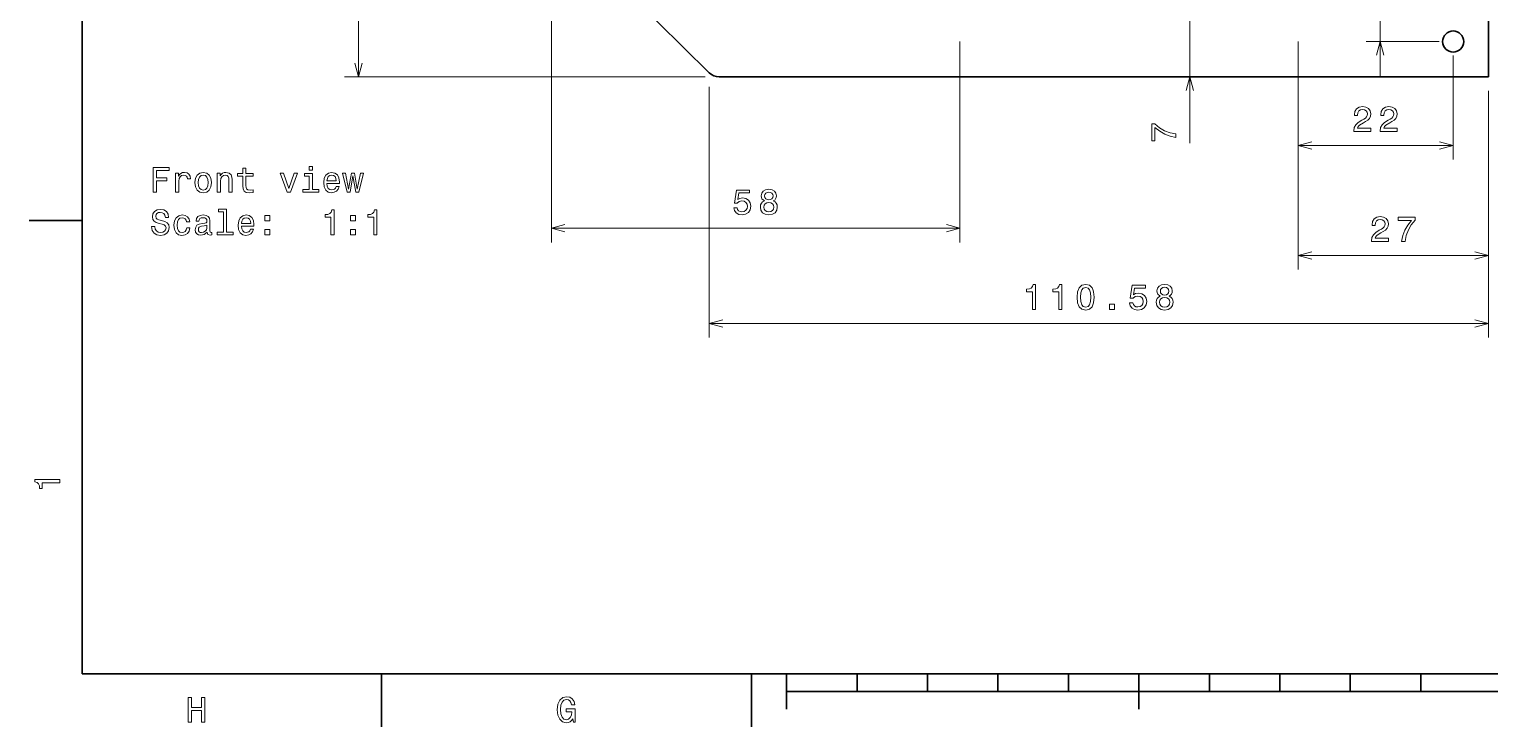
# Model space of a CAD drawing. Extents: x 0 to 420, y 0 to 297.
# Drawn here: x 2.5 to 209.8, y 2.5 to 101.5 of the extents above; entities that cross this region are included whole.
import ezdxf

# ---------------------------------------------------------------- set-up
doc = ezdxf.new("R2010")
doc.units = 0

msp = doc.modelspace()

# ---------------------------------------------------------------- linework, layer by layer
at = {"color": 7, "lineweight": 35}
for p, q in [((10, 287), (10, 10)), ((209.610153, 174.702789), (209.610153, 94.702782)), ((57.606003, 136.115326), (99.026138, 95.278572)), ((100.430283, 94.702782), (209.610153, 94.702782)), ((10, 10), (410, 10)), ((110, 7.5), (310, 7.5))]:
    msp.add_line(p, q, dxfattribs=at)
at = {"color": 7, "lineweight": 13}
for p, q in [((49.248909, 94.702782), (49.248909, 123.702782)), ((76.610153, 121.702782), (76.610153, 71.217438)), ((167.249817, 85.271881), (167.249817, 106.702782)), ((134.610153, 99.702782), (134.610153, 71.217438)), ((182.610153, 99.702782), (182.610153, 67.36274)), ((98.430283, 94.702782), (47.248909, 94.702782)), ((99.026138, 93.278572), (99.026138, 57.716511)), ((209.610153, 92.702782), (209.610153, 57.716511)), ((209.610153, 92.702782), (209.610153, 67.36274)), ((182.610153, 84.966125), (204.610153, 84.966125)), ((76.610153, 73.217438), (134.610153, 73.217438)), ((182.610153, 69.36274), (209.610153, 69.36274)), ((99.026138, 59.716511), (209.610153, 59.716511))]:
    msp.add_line(p, q, dxfattribs=at)
at = {"color": 7, "lineweight": 13, "ltscale": 0.422724}
msp.add_line((194.240967, 94.702782), (194.240967, 111.611748), dxfattribs=at)
at = {"color": 7, "lineweight": 13, "ltscale": 0.418416}
msp.add_line((182.610153, 99.702782), (182.610153, 82.966125), dxfattribs=at)
at = {"color": 7, "lineweight": 13, "ltscale": 0.25923}
msp.add_line((202.610153, 99.702782), (192.240967, 99.702782), dxfattribs=at)
at = {"color": 7, "lineweight": 13, "ltscale": 0.368416}
msp.add_line((204.610153, 97.702782), (204.610153, 82.966125), dxfattribs=at)
at = {"color": 7, "lineweight": 35, "ltscale": 0.1875}
for p, q in [((10, 74.300003), (2.5, 74.300003)), ((52.5, 10), (52.5, 2.5)), ((105, 10), (105, 2.5))]:
    msp.add_line(p, q, dxfattribs=at)
at = {"color": 7, "lineweight": 35, "ltscale": 0.125}
for p, q in [((110, 10), (110, 5)), ((160, 10), (160, 5))]:
    msp.add_line(p, q, dxfattribs=at)
at = {"color": 7, "lineweight": 35, "ltscale": 0.0625}
for p, q in [((120, 10), (120, 7.5)), ((130, 10), (130, 7.5)), ((140, 10), (140, 7.5)), ((150, 10), (150, 7.5)), ((170, 10), (170, 7.5)), ((180, 10), (180, 7.5)), ((190, 10), (190, 7.5)), ((200, 10), (200, 7.5))]:
    msp.add_line(p, q, dxfattribs=at)
at = {"color": 7, "lineweight": 13}
for points in [[(194.758606, 97.770927), (194.240967, 99.702782), (193.723328, 97.770927)], [(48.73127, 96.634636), (49.248909, 94.702782), (49.766548, 96.634636)], [(167.767456, 92.770927), (167.249817, 94.702782), (166.732178, 92.770927)], [(184.542007, 85.483765), (182.610153, 84.966125), (184.542007, 84.448486)], [(202.678299, 84.448486), (204.610153, 84.966125), (202.678299, 85.483765)], [(78.542007, 73.735077), (76.610153, 73.217438), (78.542007, 72.699806)], [(132.678299, 72.699806), (134.610153, 73.217438), (132.678299, 73.735077)], [(184.542007, 69.880379), (182.610153, 69.36274), (184.542007, 68.8451)], [(207.678299, 68.8451), (209.610153, 69.36274), (207.678299, 69.880379)], [(100.957993, 60.234146), (99.026138, 59.716511), (100.957993, 59.198875)], [(207.678299, 59.198875), (209.610153, 59.716511), (207.678299, 60.234146)]]:
    msp.add_lwpolyline(points, dxfattribs=at)
for points in [[(190.511597, 86.966125), (192.917206, 86.966125), (192.917206, 87.399841), (191.015915, 87.399841), (191.121826, 87.636871), (191.303375, 87.833557), (191.863174, 88.191628), (192.160736, 88.342926), (192.493591, 88.559784), (192.730621, 88.811951), (192.866791, 89.109497), (192.917206, 89.447395), (192.831482, 89.871025), (192.594452, 90.20388), (192.231339, 90.415695), (191.762314, 90.491341), (191.278168, 90.405609), (190.910004, 90.168579), (190.672974, 89.790329), (190.592285, 89.291054), (190.592285, 89.220451), (191.051224, 89.220451), (191.051224, 89.260796), (191.096603, 89.603737), (191.232773, 89.855896), (191.449631, 90.017281), (191.737091, 90.072754), (192.029602, 90.022324), (192.24646, 89.89624), (192.38768, 89.699554), (192.43811, 89.452438), (192.402802, 89.220451), (192.306976, 89.023766), (192.145599, 88.852295), (191.923706, 88.700996), (191.626144, 88.539612), (191.131912, 88.226929), (190.783936, 87.894081), (190.577148, 87.490623), (190.511597, 86.981255)], [(194.24762, 86.966125), (196.653244, 86.966125), (196.653244, 87.399841), (194.751938, 87.399841), (194.857849, 87.636871), (195.039398, 87.833557), (195.599213, 88.191628), (195.896759, 88.342926), (196.229614, 88.559784), (196.466644, 88.811951), (196.602814, 89.109497), (196.653244, 89.447395), (196.567505, 89.871025), (196.330475, 90.20388), (195.967361, 90.415695), (195.498337, 90.491341), (195.014191, 90.405609), (194.646027, 90.168579), (194.408997, 89.790329), (194.328308, 89.291054), (194.328308, 89.220451), (194.787247, 89.220451), (194.787247, 89.260796), (194.832642, 89.603737), (194.968796, 89.855896), (195.185669, 90.017281), (195.473129, 90.072754), (195.765625, 90.022324), (195.982483, 89.89624), (196.123703, 89.699554), (196.174133, 89.452438), (196.138824, 89.220451), (196.042999, 89.023766), (195.881622, 88.852295), (195.659729, 88.700996), (195.362167, 88.539612), (194.867935, 88.226929), (194.519958, 87.894081), (194.313187, 87.490623), (194.24762, 86.981255)], [(165.249817, 86.088882), (165.249817, 86.598251), (164.417694, 86.764679), (163.641037, 87.057182), (162.919846, 87.470734), (162.244049, 88.010353), (161.82547, 88.010353), (161.82547, 85.609779), (162.284409, 85.609779), (162.284409, 87.526207), (162.96524, 86.971451), (163.676331, 86.552864), (164.432816, 86.260353)], [(20.094303, 78.346153), (20.563324, 78.346153), (20.563324, 79.954941), (22.035946, 79.954941), (22.035946, 80.373528), (20.563324, 80.373528), (20.563324, 81.422523), (22.373842, 81.422523), (22.373842, 81.846153), (20.094303, 81.846153)], [(23.286667, 78.346153), (23.730471, 78.346153), (23.730471, 79.894424), (23.77586, 80.267624), (23.912025, 80.534912), (24.133928, 80.696297), (24.431479, 80.75177), (24.653381, 80.716469), (24.819807, 80.615608), (24.920671, 80.444138), (24.955975, 80.212151), (25.404821, 80.212151), (25.344303, 80.620651), (25.177876, 80.913155), (24.900499, 81.089668), (24.522257, 81.150185), (24.265053, 81.10984), (24.04315, 81.00898), (23.846464, 80.837509), (23.690125, 80.605522), (23.690125, 81.054367), (23.286667, 81.054367)], [(26.025139, 79.697739), (26.105831, 79.082466), (26.337818, 78.628571), (26.705975, 78.346153), (27.200211, 78.250336), (27.689404, 78.346153), (28.05756, 78.623528), (28.289547, 79.077423), (28.375282, 79.697739), (28.289547, 80.313011), (28.05756, 80.771942), (27.689404, 81.049324), (27.200211, 81.150185), (26.705975, 81.049324), (26.337818, 80.766899), (26.105831, 80.313011)], [(29.192287, 78.346153), (29.636089, 78.346153), (29.636089, 79.909554), (29.68148, 80.267624), (29.827732, 80.529869), (30.054678, 80.691254), (30.357271, 80.75177), (30.599346, 80.70134), (30.750645, 80.56517), (30.826292, 80.338226), (30.851509, 80.035637), (30.851509, 78.346153), (31.295311, 78.346153), (31.295311, 80.126411), (31.275139, 80.484482), (31.184361, 80.782036), (30.88681, 81.054367), (30.422832, 81.150185), (30.16563, 81.114883), (29.948771, 81.019066), (29.762171, 80.857681), (29.615917, 80.640823), (29.615917, 81.054367), (29.192287, 81.054367)], [(32.82341, 80.58535), (32.82341, 79.228722), (32.853668, 78.789955), (32.994881, 78.487366), (33.277302, 78.310852), (33.756409, 78.250336), (34.280903, 78.275551), (34.280903, 78.658836), (33.897617, 78.628571), (33.549637, 78.668922), (33.363037, 78.794998), (33.282345, 79.006813), (33.267212, 79.304367), (33.267212, 80.58535), (34.280903, 80.58535), (34.280903, 80.963585), (33.267212, 80.963585), (33.267212, 81.755379), (32.82341, 81.755379), (32.82341, 80.963585), (32.056839, 80.963585), (32.056839, 80.58535)], [(39.112312, 78.346153), (39.581337, 78.346153), (40.569809, 81.054367), (40.110874, 81.054367), (39.349346, 78.870651), (38.572689, 81.054367), (38.108711, 81.054367)], [(42.693008, 78.719353), (42.693008, 80.963585), (41.553238, 80.963585), (41.553238, 80.58535), (42.249207, 80.58535), (42.249207, 78.719353), (41.341423, 78.719353), (41.341423, 78.346153), (43.610878, 78.346153), (43.610878, 78.719353)], [(42.708138, 81.967194), (42.239117, 81.967194), (42.239117, 81.462868), (42.708138, 81.462868)], [(44.760731, 79.571655), (46.535946, 79.571655), (46.540989, 79.778427), (46.460297, 80.358398), (46.238396, 80.792122), (45.885368, 81.054367), (45.416351, 81.150185), (44.957417, 81.049324), (44.604393, 80.766899), (44.377445, 80.307968), (44.296753, 79.702782), (44.372402, 79.082466), (44.599346, 78.628571), (44.94733, 78.346153), (45.401222, 78.250336), (45.794594, 78.315895), (46.117359, 78.487366), (46.354393, 78.759697), (46.490555, 79.12281), (46.051796, 79.12281), (45.961018, 78.921082), (45.829895, 78.769783), (45.456696, 78.64875), (45.169231, 78.704224), (44.952374, 78.880737), (44.811165, 79.168198), (44.760731, 79.556526)], [(48.048912, 78.346153), (48.45237, 80.645866), (48.855831, 78.346153), (49.279461, 78.346153), (49.945168, 81.054367), (49.516495, 81.054367), (49.067646, 78.754654), (48.669231, 81.054367), (48.230469, 81.054367), (47.832054, 78.754654), (47.383209, 81.054367), (46.959579, 81.054367), (47.625282, 78.346153)], [(26.479031, 79.702782), (26.524418, 80.15667), (26.665628, 80.484482), (26.892574, 80.686211), (27.200211, 80.756813), (27.502804, 80.686211), (27.72975, 80.489525), (27.87096, 80.15667), (27.921392, 79.702782), (27.87096, 79.243851), (27.72975, 78.910995), (27.502804, 78.709267), (27.200211, 78.643707), (26.892574, 78.709267), (26.665628, 78.910995), (26.524418, 79.243851)], [(44.760731, 79.944855), (44.816208, 80.292839), (44.952374, 80.550041), (45.159145, 80.706383), (45.43148, 80.761856), (45.698769, 80.706383), (45.90554, 80.550041), (46.031624, 80.292839), (46.077011, 79.944855)], [(102.491425, 76.130264), (102.602371, 75.716721), (102.849487, 75.393951), (103.212601, 75.192223), (103.676575, 75.116577), (104.185944, 75.207352), (104.584358, 75.454475), (104.836517, 75.847847), (104.932343, 76.352165), (104.846603, 76.82119), (104.60453, 77.189346), (104.226288, 77.426376), (103.737099, 77.512108), (103.358856, 77.451591), (103.066345, 77.285164), (103.207558, 78.228249), (104.7407, 78.228249), (104.7407, 78.641792), (102.869659, 78.641792), (102.592285, 76.785889), (102.995743, 76.785889), (103.288254, 77.022919), (103.661453, 77.10865), (103.984215, 77.053177), (104.231339, 76.891792), (104.387672, 76.644676), (104.443146, 76.32695), (104.387672, 76.009232), (104.226288, 75.762108), (103.979172, 75.605774), (103.661453, 75.550293), (103.394157, 75.585594), (103.187386, 75.701591), (103.036087, 75.883148), (102.960442, 76.130264)], [(106.852798, 77.103607), (106.595596, 76.962402), (106.419083, 76.765709), (106.308136, 76.518593), (106.272827, 76.221046), (106.353523, 75.772194), (106.58551, 75.424217), (106.963753, 75.202309), (107.478165, 75.116577), (107.987534, 75.202309), (108.365768, 75.424217), (108.597763, 75.772194), (108.683495, 76.221046), (108.64315, 76.518593), (108.537247, 76.765709), (108.355682, 76.962402), (108.103523, 77.103607), (108.305252, 77.224648), (108.446465, 77.391075), (108.532196, 77.592804), (108.562454, 77.83992), (108.481766, 78.19799), (108.269951, 78.485451), (107.92701, 78.67205), (107.478165, 78.742661), (107.024277, 78.67205), (106.681335, 78.485451), (106.464478, 78.19799), (106.388824, 77.83992), (106.414047, 77.592804), (106.499779, 77.391075)], [(106.756981, 76.231133), (106.802368, 76.498421), (106.948624, 76.70015), (107.175568, 76.831276), (107.478165, 76.876663), (107.775711, 76.831276), (108.002655, 76.70015), (108.148911, 76.498421), (108.199341, 76.231133), (108.148911, 75.943665), (108.002655, 75.726807), (107.775711, 75.585594), (107.478165, 75.540207), (107.175568, 75.585594), (106.948624, 75.726807), (106.802368, 75.943665)], [(106.867935, 77.799576), (106.908279, 78.021477), (107.029312, 78.192947), (107.220963, 78.298851), (107.478165, 78.339203), (107.730324, 78.298851), (107.921967, 78.192947), (108.042999, 78.021477), (108.088394, 77.799576), (108.042999, 77.572632), (107.921967, 77.396118), (107.730324, 77.280121), (107.478165, 77.24482), (107.220963, 77.285164), (107.029312, 77.396118), (106.908279, 77.572632)], [(20.331335, 73.454224), (19.8724, 73.454224), (19.973265, 72.91964), (20.225428, 72.526268), (20.613756, 72.289238), (21.13825, 72.203506), (21.657703, 72.284195), (22.046032, 72.506096), (22.29315, 72.85408), (22.383928, 73.313011), (22.308281, 73.726555), (22.096464, 73.993851), (21.753525, 74.170364), (21.294592, 74.301483), (20.90122, 74.397308), (20.644014, 74.508255), (20.497761, 74.66964), (20.452372, 74.921799), (20.497761, 75.14875), (20.628885, 75.320221), (20.830614, 75.436211), (21.107992, 75.476555), (21.390413, 75.426125), (21.612314, 75.289955), (21.758568, 75.063011), (21.829174, 74.755379), (22.288107, 74.755379), (22.288107, 74.765465), (22.207415, 75.239525), (21.970383, 75.592552), (21.597185, 75.814453), (21.092861, 75.890099), (20.638971, 75.814453), (20.285946, 75.602638), (20.059, 75.274826), (19.97831, 74.851196), (20.043871, 74.472954), (20.235514, 74.215752), (20.538107, 74.044281), (20.951653, 73.913155), (21.360153, 73.797165), (21.667789, 73.686211), (21.854389, 73.524826), (21.919952, 73.262581), (21.859432, 72.995293), (21.703093, 72.793564), (21.466061, 72.66748), (21.158424, 72.627136), (20.815485, 72.68261), (20.553236, 72.843994), (20.38681, 73.106239)], [(24.845024, 74.10984), (25.283785, 74.10984), (25.193007, 74.513298), (24.976147, 74.831024), (24.638252, 75.02771), (24.19949, 75.103355), (23.71534, 75.002495), (23.347185, 74.72007), (23.115196, 74.261139), (23.034504, 73.645866), (23.110153, 73.035637), (23.337099, 72.581741), (23.695168, 72.299324), (24.184361, 72.203506), (24.618078, 72.279152), (24.955975, 72.490967), (25.187963, 72.823822), (25.288828, 73.267624), (24.865196, 73.267624), (24.789547, 72.985207), (24.648338, 72.773384), (24.446609, 72.642265), (24.19949, 72.601921), (23.891853, 72.66748), (23.669952, 72.869209), (23.533785, 73.197021), (23.488396, 73.660995), (23.533785, 74.114883), (23.674995, 74.442696), (23.901939, 74.644424), (24.19949, 74.715027), (24.461739, 74.66964), (24.658424, 74.55365), (24.789547, 74.362007)], [(27.765053, 72.652351), (27.765053, 72.637222), (27.790268, 72.465752), (27.865917, 72.344711), (28.18364, 72.248894), (28.430759, 72.289238), (28.430759, 72.632179), (28.324852, 72.61705), (28.18364, 72.68261), (28.158424, 72.884338), (28.158424, 74.286354), (28.097904, 74.644424), (27.921392, 74.896584), (27.613754, 75.047882), (27.180038, 75.103355), (26.756407, 75.042839), (26.443727, 74.871368), (26.24704, 74.60408), (26.181479, 74.251053), (26.181479, 74.220795), (26.579895, 74.220795), (26.615196, 74.43261), (26.726147, 74.583908), (26.907703, 74.674683), (27.164909, 74.709984), (27.412025, 74.684769), (27.588539, 74.609123), (27.694447, 74.477997), (27.72975, 74.29644), (27.709576, 74.084625), (27.628885, 73.978722), (27.427156, 73.928284), (27.048914, 73.887939), (26.615196, 73.797165), (26.30756, 73.63578), (26.126003, 73.383621), (26.070528, 73.010422), (26.12096, 72.677567), (26.2773, 72.43045), (26.529461, 72.274109), (26.877445, 72.218636), (27.346464, 72.324539)], [(30.074852, 75.547165), (30.074852, 72.672523), (29.162025, 72.672523), (29.162025, 72.299324), (31.426435, 72.299324), (31.426435, 72.672523), (30.518654, 72.672523), (30.518654, 75.920364), (29.378885, 75.920364), (29.378885, 75.547165)], [(32.616638, 73.524826), (34.391853, 73.524826), (34.396896, 73.731598), (34.316204, 74.311569), (34.094303, 74.745293), (33.74128, 75.007538), (33.272255, 75.103355), (32.813324, 75.002495), (32.460297, 74.72007), (32.233353, 74.261139), (32.15266, 73.655952), (32.22831, 73.035637), (32.455254, 72.581741), (32.803238, 72.299324), (33.257126, 72.203506), (33.650497, 72.269066), (33.973267, 72.440536), (34.210297, 72.712868), (34.346466, 73.075981), (33.907703, 73.075981), (33.816925, 72.874252), (33.685802, 72.722954), (33.312603, 72.601921), (33.025139, 72.657394), (32.808281, 72.833908), (32.667068, 73.121368), (32.616638, 73.509697)], [(32.616638, 73.898026), (32.672112, 74.24601), (32.808281, 74.503212), (33.015053, 74.659554), (33.287388, 74.715027), (33.55468, 74.659554), (33.761452, 74.503212), (33.887531, 74.24601), (33.932922, 73.898026)], [(35.960297, 74.256096), (36.656265, 74.256096), (36.656265, 75.007538), (35.960297, 75.007538)], [(45.325569, 72.299324), (45.784508, 72.299324), (45.784508, 75.824539), (45.441566, 75.824539), (45.350788, 75.516907), (45.169231, 75.310135), (44.891853, 75.189095), (44.508568, 75.14875), (44.508568, 74.79068), (45.325569, 74.79068)], [(48.104389, 74.256096), (48.800354, 74.256096), (48.800354, 75.007538), (48.104389, 75.007538)], [(51.397614, 72.299324), (51.856548, 72.299324), (51.856548, 75.824539), (51.513611, 75.824539), (51.422832, 75.516907), (51.241276, 75.310135), (50.963898, 75.189095), (50.580612, 75.14875), (50.580612, 74.79068), (51.397614, 74.79068)], [(193.011597, 71.36274), (195.417206, 71.36274), (195.417206, 71.796455), (193.515915, 71.796455), (193.621826, 72.033493), (193.803375, 72.230179), (194.363174, 72.588242), (194.660736, 72.73954), (194.993576, 72.956398), (195.230621, 73.208557), (195.366776, 73.506111), (195.417206, 73.844009), (195.331482, 74.267639), (195.094452, 74.600494), (194.731339, 74.812309), (194.262314, 74.887955), (193.778168, 74.802223), (193.410004, 74.565186), (193.172974, 74.186951), (193.092285, 73.687668), (193.092285, 73.617065), (193.551224, 73.617065), (193.551224, 73.65741), (193.596603, 74.000351), (193.732773, 74.25251), (193.949631, 74.413895), (194.237091, 74.469368), (194.529602, 74.418938), (194.74646, 74.292854), (194.887665, 74.096169), (194.93811, 73.849052), (194.902802, 73.617065), (194.806976, 73.42038), (194.645599, 73.248909), (194.423691, 73.09761), (194.126144, 72.936226), (193.631912, 72.62355), (193.283936, 72.290695), (193.077148, 71.887238), (193.011597, 71.377869)], [(197.277161, 71.36274), (197.78653, 71.36274), (197.952942, 72.19487), (198.245453, 72.971527), (198.658997, 73.692711), (199.198624, 74.3685), (199.198624, 74.787094), (196.79805, 74.787094), (196.79805, 74.328156), (198.714478, 74.328156), (198.159714, 73.647324), (197.741135, 72.936226), (197.448624, 72.179741)], [(27.714621, 73.247452), (27.654102, 72.985207), (27.492718, 72.78347), (27.250643, 72.652351), (26.953093, 72.606964), (26.76145, 72.632179), (26.625282, 72.712868), (26.539549, 72.85408), (26.514332, 73.050766), (26.534504, 73.22728), (26.615196, 73.353355), (26.937963, 73.494568), (27.346464, 73.555084), (27.714621, 73.676125)], [(35.960297, 72.299324), (36.656265, 72.299324), (36.656265, 73.050766), (35.960297, 73.050766)], [(48.104389, 72.299324), (48.800354, 72.299324), (48.800354, 73.050766), (48.104389, 73.050766)], [(144.887314, 61.716511), (145.346237, 61.716511), (145.346237, 65.24173), (145.003296, 65.24173), (144.912521, 64.93409), (144.730972, 64.727318), (144.453598, 64.606277), (144.070313, 64.565933), (144.070313, 64.207863), (144.887314, 64.207863)], [(148.623337, 61.716511), (149.08226, 61.716511), (149.08226, 65.24173), (148.739319, 65.24173), (148.648544, 64.93409), (148.466995, 64.727318), (148.189621, 64.606277), (147.806335, 64.565933), (147.806335, 64.207863), (148.623337, 64.207863)], [(151.234711, 63.426163), (151.310364, 62.634377), (151.547394, 62.069534), (151.925644, 61.726597), (152.450134, 61.615646), (152.969589, 61.726597), (153.347824, 62.069534), (153.579819, 62.634377), (153.660507, 63.426163), (153.579819, 64.212906), (153.483994, 64.525589), (153.347824, 64.782791), (152.969589, 65.125732), (152.450134, 65.24173), (151.925644, 65.125732), (151.547394, 64.777748), (151.310364, 64.212906)], [(151.718872, 63.426163), (151.759216, 64.036392), (151.885284, 64.475159), (152.112244, 64.732361), (152.450134, 64.823135), (152.78299, 64.732361), (153.009933, 64.475159), (153.136017, 64.036392), (153.176361, 63.426163), (153.136017, 62.81089), (153.009933, 62.372131), (152.78299, 62.114925), (152.450134, 62.02919), (152.112244, 62.114925), (151.885284, 62.372131), (151.759216, 62.81089)], [(158.671463, 62.629333), (158.78241, 62.21579), (159.029526, 61.893024), (159.392639, 61.691292), (159.856613, 61.615646), (160.365982, 61.706425), (160.764404, 61.953545), (161.016556, 62.346916), (161.112381, 62.851234), (161.026642, 63.320259), (160.784576, 63.688416), (160.406326, 63.925446), (159.91713, 64.011177), (159.538895, 63.950661), (159.246384, 63.784233), (159.387604, 64.727318), (160.920731, 64.727318), (160.920731, 65.140862), (159.049698, 65.140862), (158.772324, 63.284954), (159.175781, 63.284954), (159.468292, 63.521988), (159.841492, 63.607719), (160.164261, 63.552246), (160.411377, 63.390862), (160.567719, 63.143745), (160.623184, 62.826019), (160.567719, 62.508297), (160.406326, 62.261177), (160.15921, 62.104839), (159.841492, 62.049362), (159.574203, 62.084667), (159.367416, 62.200661), (159.216125, 62.382217), (159.140472, 62.629333)], [(163.032837, 63.602676), (162.775635, 63.461468), (162.599121, 63.264782), (162.488174, 63.017662), (162.452866, 62.720116), (162.533569, 62.271263), (162.765549, 61.923283), (163.143799, 61.701382), (163.658203, 61.615646), (164.167572, 61.701382), (164.545807, 61.923283), (164.777802, 62.271263), (164.863541, 62.720116), (164.823181, 63.017662), (164.717285, 63.264782), (164.535721, 63.461468), (164.283569, 63.602676), (164.485291, 63.723717), (164.626495, 63.890144), (164.712234, 64.091873), (164.742493, 64.338989), (164.661804, 64.69706), (164.449982, 64.98452), (164.107056, 65.17112), (163.658203, 65.24173), (163.204315, 65.17112), (162.861374, 64.98452), (162.644516, 64.69706), (162.568863, 64.338989), (162.594086, 64.091873), (162.67981, 63.890144)], [(163.047974, 64.298645), (163.088318, 64.520546), (163.209351, 64.692017), (163.401001, 64.79792), (163.658203, 64.838272), (163.91037, 64.79792), (164.102005, 64.692017), (164.223038, 64.520546), (164.268433, 64.298645), (164.223038, 64.071701), (164.102005, 63.895187), (163.91037, 63.77919), (163.658203, 63.743889), (163.401001, 63.784233), (163.209351, 63.895187), (163.088318, 64.071701)], [(155.838181, 61.716511), (156.534134, 61.716511), (156.534134, 62.467949), (155.838181, 62.467949)], [(162.937027, 62.730202), (162.982407, 62.99749), (163.128662, 63.199219), (163.355606, 63.330345), (163.658203, 63.375732), (163.95575, 63.330345), (164.182693, 63.199219), (164.328949, 62.99749), (164.379379, 62.730202), (164.328949, 62.442734), (164.182693, 62.225876), (163.95575, 62.084667), (163.658203, 62.039276), (163.355606, 62.084667), (163.128662, 62.225876), (162.982407, 62.442734)], [(6.833213, 37.109222), (6.833213, 37.568153), (3.307997, 37.568153), (3.307997, 37.225216), (3.615634, 37.134438), (3.822406, 36.952881), (3.943444, 36.675503), (3.98379, 36.292217), (4.341859, 36.292217), (4.341859, 37.109222)], [(25.079971, 3.166787), (25.548992, 3.166787), (25.548992, 4.810879), (26.95101, 4.810879), (26.95101, 3.166787), (27.414986, 3.166787), (27.414986, 6.666787), (26.95101, 6.666787), (26.95101, 5.239553), (25.548992, 5.239553), (25.548992, 6.666787), (25.079971, 6.666787)], [(79.672913, 3.635807), (79.758644, 3.166787), (80.010803, 3.166787), (80.010803, 5.057997), (78.734871, 5.057997), (78.734871, 4.629323), (79.521614, 4.629323), (79.521614, 4.599063), (79.46109, 4.135087), (79.299713, 3.792147), (79.052589, 3.575288), (78.744957, 3.504683), (78.402016, 3.595461), (78.134727, 3.867795), (77.963257, 4.316643), (77.902733, 4.931916), (77.958214, 5.542147), (78.129684, 5.990994), (78.402016, 6.263329), (78.770172, 6.35915), (79.022331, 6.308718), (79.229103, 6.167507), (79.380402, 5.930475), (79.466141, 5.612752), (79.965416, 5.612752), (79.83429, 6.096902), (79.587173, 6.460014), (79.239189, 6.681916), (78.80043, 6.762608), (78.225502, 6.636527), (77.791786, 6.268372), (77.514404, 5.6884), (77.418587, 4.916787), (77.514404, 4.14013), (77.791786, 3.560158), (78.200287, 3.192003), (78.714699, 3.070965), (79.002159, 3.111311), (79.259361, 3.212176), (79.48127, 3.388689)]]:
    msp.add_lwpolyline(points, close=True, dxfattribs=at)
at = {"color": 7, "lineweight": 35}
msp.add_circle((204.610153, 99.702782), 1.5, dxfattribs=at)
msp.add_arc((100.430283, 96.702782), 2, 225.406341, 269.999997, dxfattribs=at)

doc.saveas('drawing.dxf')
